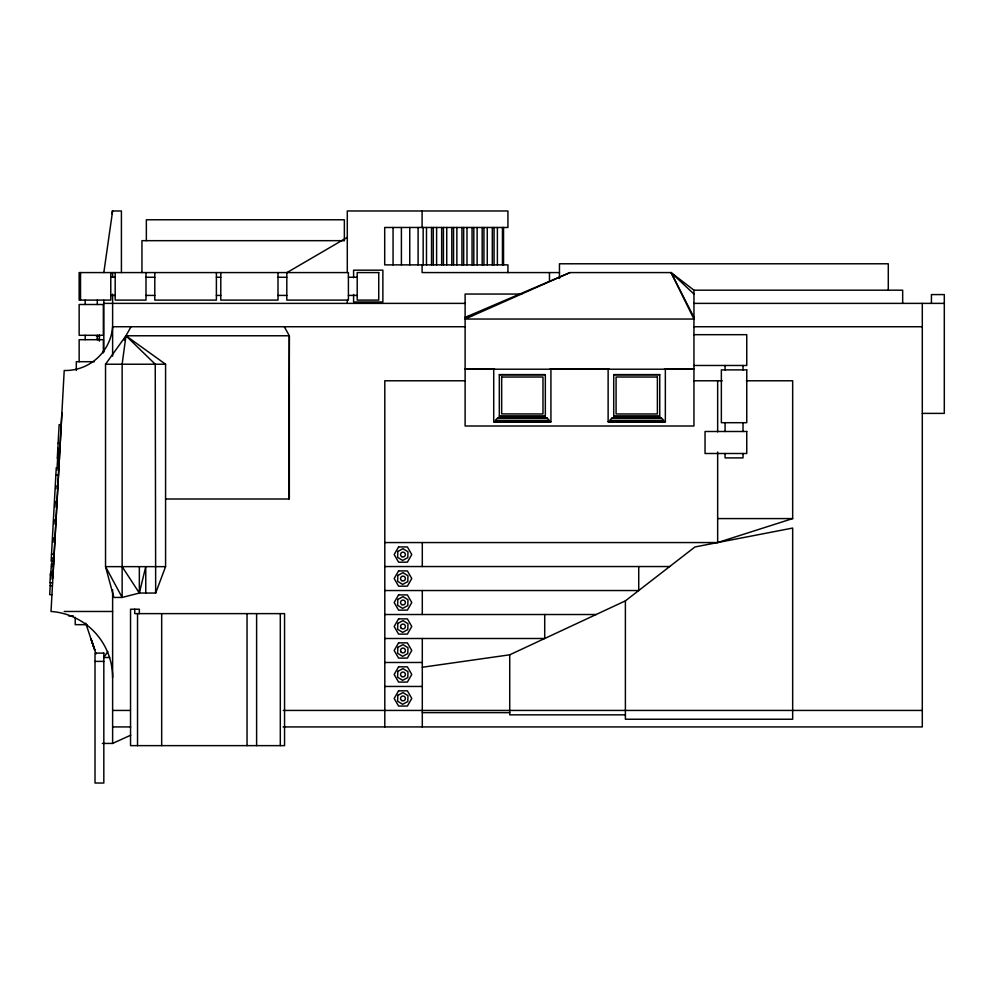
<?xml version="1.0" encoding="UTF-8"?>
<svg xmlns="http://www.w3.org/2000/svg" width="994" height="994" viewBox="0 0 994 994"><rect width="100%" height="100%" fill="white"/><g stroke="black" fill="none" stroke-linecap="round" stroke-linejoin="round"><path stroke-width="1.49" d="M50.359 582.683L49.7 594.623L51.924 594.747M50.868 573.24L51.377 563.958L53.614 564.083M50.868 579.278L51.154 574.072L50.433 574.035M51.688 566.828L52.185 557.646M53.03 542.339L53.204 537.804M53.949 524.236L54.198 519.812M54.956 507.114L55.204 501.386M55.962 488.737L56.124 485.681M56.969 470.373L58.174 448.282M165.576 499L289.329 499L289.329 335.773L125.965 335.773L122.138 364.226L122.138 597.444L113.85 597.444L105.538 566.642L105.538 364.226L125.965 335.773L131.009 326.74M103.823 272.58L112.62 210.977M124.151 340.035L125.965 335.773L165.576 364.226L165.576 566.642L105.538 566.642L122.138 597.444L139.346 593.045L145.77 566.642L145.77 593.045M288.782 499L289.329 335.773L284.284 326.74M165.576 566.642L155.673 593.045L139.346 593.045L122.138 566.642M107.824 651.505L103.823 657.506L109.688 657.506M497.882 417.741L495.31 420.35L549.334 420.35L546.775 417.741L497.882 417.741L546.775 417.778M612.292 417.741L609.732 420.35L663.756 420.35L661.184 417.741L612.292 417.741L661.184 417.778M625.388 600.873L694.943 546.961L792.665 528.062L792.665 719.234L625.388 719.234L625.388 600.873L509.723 654.81L422.301 667.26M286.98 272.58L347.291 237.38M102.357 743.425L112.62 743.425L130.761 735.175M569.972 272.58L465.117 319.037L693.949 319.037L671.074 272.58L569.972 272.58L465.117 317.409L468.211 317.409M384.802 542.562L717.656 542.562L792.665 518.582L792.665 380.777L746.395 380.777M465.117 317.409L472.523 315.359M344.135 240.672L141.956 240.672L141.956 272.58M559.46 272.58L422.102 272.58L422.102 264.876M110.781 277.264L115.18 277.264M145.994 277.264L154.791 277.264M216.394 277.264L220.792 277.264M277.997 277.264L286.806 277.264M348.409 277.264L357.206 277.264M693.949 317.409L671.074 272.58L693.949 290.186L902.676 290.186L902.676 303.381M521.862 294.05L465.117 294.05L465.117 426.004L693.949 426.004L693.949 290.186M110.781 295.417L115.18 295.417M145.994 295.417L154.791 295.417M216.394 295.417L220.792 295.417M277.997 295.417L286.806 295.417M348.409 295.417L357.206 295.417M103.823 303.381L465.117 303.381M693.949 303.381L944.3 303.381M465.117 326.74L112.62 326.74A47.339 47.339 0 0 1 64.212 370.501L51.017 611.472A66.138 66.138 0 0 1 112.62 677.448M693.949 326.74L922.295 326.74M693.949 334.68L746.755 334.68L746.755 365.481L693.949 365.481M96.48 336.283L99.425 336.283M96.48 339.376L99.425 339.376M94.281 361.704L76.314 361.704L76.314 370.501M105.538 364.226L165.576 364.226M465.117 368.799L494.503 368.799M550.154 368.799L608.912 368.799M664.564 368.799L693.949 368.799M465.117 369.209L693.949 369.209M499.311 374.688L545.333 374.688M613.72 374.688L659.755 374.688M501.672 377.049L542.985 377.012L542.985 413.964L501.672 413.926L501.672 377.012M657.394 377.049L616.081 377.012L616.081 413.964L657.394 413.964L657.394 377.012M465.117 380.777L384.802 380.777L384.802 726.925M693.949 380.777L722.253 380.777M922.295 413.392L944.3 413.392L944.3 294.584L931.428 294.584L931.428 303.381M499.311 416.275L545.333 416.275L545.333 374.651L499.311 374.651L499.311 416.312L545.333 416.312M613.72 416.275L659.755 416.275L659.755 374.651L613.72 374.651L613.72 416.312L659.755 416.312M493.72 421.704L550.924 421.704M608.129 421.704L665.346 421.704M717.656 518.582L792.665 518.582M384.802 566.543L669.67 566.543M384.802 590.535L638.732 590.535L638.732 566.543M64.212 611.472L112.62 611.472M384.802 614.516L596.139 614.516M68.611 615.87L73.27 615.87M86.95 624.667L75.221 624.667L75.221 617.336M384.802 638.496L544.712 638.496L544.712 614.516M95.014 661.383L103.823 661.383M384.802 662.476L422.301 662.476M384.802 686.456L422.301 686.456M112.62 710.437L130.438 710.437M283.24 710.437L922.295 710.437M422.301 712.636L509.723 712.636M625.388 714.835L509.723 714.835L509.723 654.81M112.62 726.925L130.761 726.925M283.079 726.925L922.295 726.925L922.295 303.381M61.901 412.808L52.844 578.086M61.243 424.773L59.143 424.649L57.304 458.309L59.404 458.42M58.124 443.2L60.224 443.324M57.64 458.122L59.404 458.222M58.882 467.839L56.26 467.689L51.141 561.175L53.763 561.324M55.875 474.734L58.497 474.871M51.526 554.143L54.148 554.292M50.93 572.196L53.154 572.32M53.104 573.364L50.483 573.227L49.961 582.658L52.583 582.807M50.383 574.942L51.104 574.992M50.197 585.64L52.421 585.764M671.074 272.58L693.949 294.05M125.965 335.773L155.238 364.226L155.673 593.045L155.673 589.939M85.733 623.201L95.996 653.99M93.896 647.144L94.852 650.076L91.026 638.968L91.982 641.9M888.288 290.186L888.288 263.783L559.46 263.783L559.46 278.444M743.027 365.481L743.027 369.892M743.027 422.698L743.027 431.495M743.027 453.5L743.027 457.899L725.086 457.899L725.086 453.5M725.086 365.481L725.086 369.892M725.086 422.698L725.086 431.495M717.656 380.777L717.656 431.868M717.656 451.997L717.656 542.562M665.346 368.898L665.346 421.903L608.129 421.903L608.129 368.898M550.924 368.898L550.924 421.903L493.72 421.903L493.72 368.898M549.471 272.58L549.471 281.377M507.934 272.58L507.934 264.876L384.703 264.876L384.703 227.477L507.934 227.477L507.934 210.977L347.291 210.977L347.291 272.58M503.536 227.477L503.536 264.876M502.442 227.477L502.442 264.876M497.385 227.477L497.385 264.876M494.068 227.477L494.068 264.876M492.316 227.477L492.316 264.876M487.259 227.477L487.259 264.876M483.941 227.477L483.941 264.876M482.189 227.477L482.189 264.876M477.12 227.477L477.12 264.876M473.815 227.477L473.815 264.876M472.063 227.477L472.063 264.876M466.994 227.477L466.994 264.876M463.676 227.477L463.676 264.876M461.937 227.477L461.937 264.876M456.867 227.477L456.867 264.876M453.55 227.477L453.55 264.876M451.81 227.477L451.81 264.876M446.741 227.477L446.741 264.876M443.423 227.477L443.423 264.876M441.671 227.477L441.671 264.876M436.614 227.477L436.614 264.876M433.297 227.477L433.297 264.876M431.545 227.477L431.545 264.876M426.488 227.477L426.488 264.876M423.171 227.477L423.171 264.876M422.301 542.562L422.301 566.543M422.301 590.535L422.301 614.516M422.301 638.496L422.301 726.925M422.102 210.977L422.102 227.477M418.101 227.477L418.101 264.876M409.752 227.477L409.752 264.876M401.402 227.477L401.402 264.876M393.052 227.477L393.052 264.876M353.591 277.748L353.591 270.169L382.876 270.169L382.876 301.99L353.591 301.99L353.591 294.41M347.291 300.3L347.291 303.381M344.359 240.672L344.359 219.773L146.354 219.773L146.354 240.672M286.806 272.58L286.806 300.101L348.409 300.101L348.409 272.58L79.147 272.58L79.147 300.101L110.781 300.101L110.781 272.58M280.308 613.621L280.308 745.637M277.997 272.58L277.997 300.101L220.792 300.101L220.792 272.58M256.614 613.621L256.614 745.637M247.046 613.621L247.046 745.637M216.394 272.58L216.394 300.101L154.791 300.101L154.791 272.58M161.674 613.621L161.674 745.637M145.994 272.58L145.994 300.101L115.18 300.101L115.18 272.58M139.346 566.642L139.346 593.045M139.346 613.621L139.346 609.223L130.537 609.223L130.537 745.637L284.557 745.637L284.557 613.621L134.737 613.621L134.737 609.223M137.532 613.621L137.532 745.637M121.417 272.58L121.417 210.977L112.185 210.977L112.185 213.983M112.62 272.58L112.62 277.202M112.62 294.137L112.62 356.138M112.62 589.802L112.62 743.425M103.823 300.3L103.823 351.951M103.351 352.907L103.351 339.699L79.147 339.699L79.147 361.704M99.425 335.028L99.425 341.128M97.3 300.101L97.3 304.499M97.3 335.301L97.3 339.699M85.198 300.101L85.198 304.499M85.198 335.301L85.198 339.699M80.526 272.58L80.526 300.101M397.799 551.471L397.625 557.336L402.62 560.43L407.788 557.646L407.975 551.782L402.98 548.688L397.799 551.471M397.799 575.451L397.625 581.316L402.62 584.41L407.788 581.627L407.975 575.762L402.98 572.668L397.799 575.451M397.799 599.432L397.625 605.296L402.62 608.39L407.788 605.607L407.975 599.742L402.98 596.649L397.799 599.432M397.799 623.412L397.625 629.277L402.62 632.37L407.788 629.587L407.975 623.723L402.98 620.629L397.799 623.412M397.799 647.392L397.625 653.257L402.62 656.351L407.788 653.58L407.975 647.703L402.98 644.609L397.799 647.392M397.799 671.372L397.625 677.237L402.62 680.331L407.788 677.56L407.975 671.683L402.98 668.589L397.799 671.372M397.799 695.353L397.625 701.217L402.62 704.311L407.788 701.54L407.975 695.663L402.98 692.569L397.799 695.353M398.582 546.936L394.171 554.553L398.582 562.182L407.378 562.182L411.777 554.553L407.378 546.936L398.582 546.936M398.582 570.916L394.171 578.545L398.582 586.162L407.378 586.162L411.777 578.545L407.378 570.916L398.582 570.916M398.582 594.897L394.171 602.526L398.582 610.142L407.378 610.142L411.777 602.526L407.378 594.897L398.582 594.897M398.582 618.877L394.171 626.506L398.582 634.122L407.378 634.122L411.777 626.506L407.378 618.877L398.582 618.877M398.582 642.857L394.171 650.486L398.582 658.103L407.378 658.103L411.777 650.486L407.378 642.857L398.582 642.857M398.582 666.837L394.171 674.466L398.582 682.083L407.378 682.083L411.777 674.466L407.378 666.837L398.582 666.837M398.582 690.818L394.171 698.447L398.582 706.063L407.378 706.063L411.777 698.447L407.378 690.818L398.582 690.818M378.739 272.58L357.206 272.58L357.206 300.101L378.739 300.101L378.739 272.58M103.351 304.499L79.147 304.499L79.147 335.301L103.351 335.301L103.351 304.499M746.755 369.892L721.358 369.892L721.358 422.698L746.755 422.698L746.755 369.892M746.755 431.495L705.044 431.495L705.044 453.5L746.755 453.5L746.755 431.495M103.823 653.108L95.014 653.108L95.014 783.024L103.823 783.024L103.823 653.108M92.181 642.298L93.722 646.821L92.181 642.298M401.762 700.546A2.435 2.435 0 0 0 405.403 698.447A2.435 2.435 0 0 0 401.762 696.334A2.435 2.435 0 0 0 401.762 700.546M401.762 676.566A2.435 2.435 0 0 0 405.403 674.466A2.435 2.435 0 0 0 401.762 672.354A2.435 2.435 0 0 0 401.762 676.566M401.253 652.201A2.435 2.435 0 0 0 405.328 651.107A2.435 2.435 0 0 0 402.346 648.138A2.435 2.435 0 0 0 401.253 652.201M401.762 556.665A2.435 2.435 0 0 0 405.403 554.553A2.435 2.435 0 0 0 401.762 552.453A2.435 2.435 0 0 0 401.762 556.665M401.762 604.625A2.435 2.435 0 0 0 405.403 602.526A2.435 2.435 0 0 0 401.762 600.413A2.435 2.435 0 0 0 401.762 604.625M401.762 580.645A2.435 2.435 0 0 0 405.403 578.545A2.435 2.435 0 0 0 401.762 576.433A2.435 2.435 0 0 0 401.762 580.645M401.253 628.22A2.435 2.435 0 0 0 405.328 627.127A2.435 2.435 0 0 0 402.346 624.157A2.435 2.435 0 0 0 401.253 628.22"/></g></svg>
